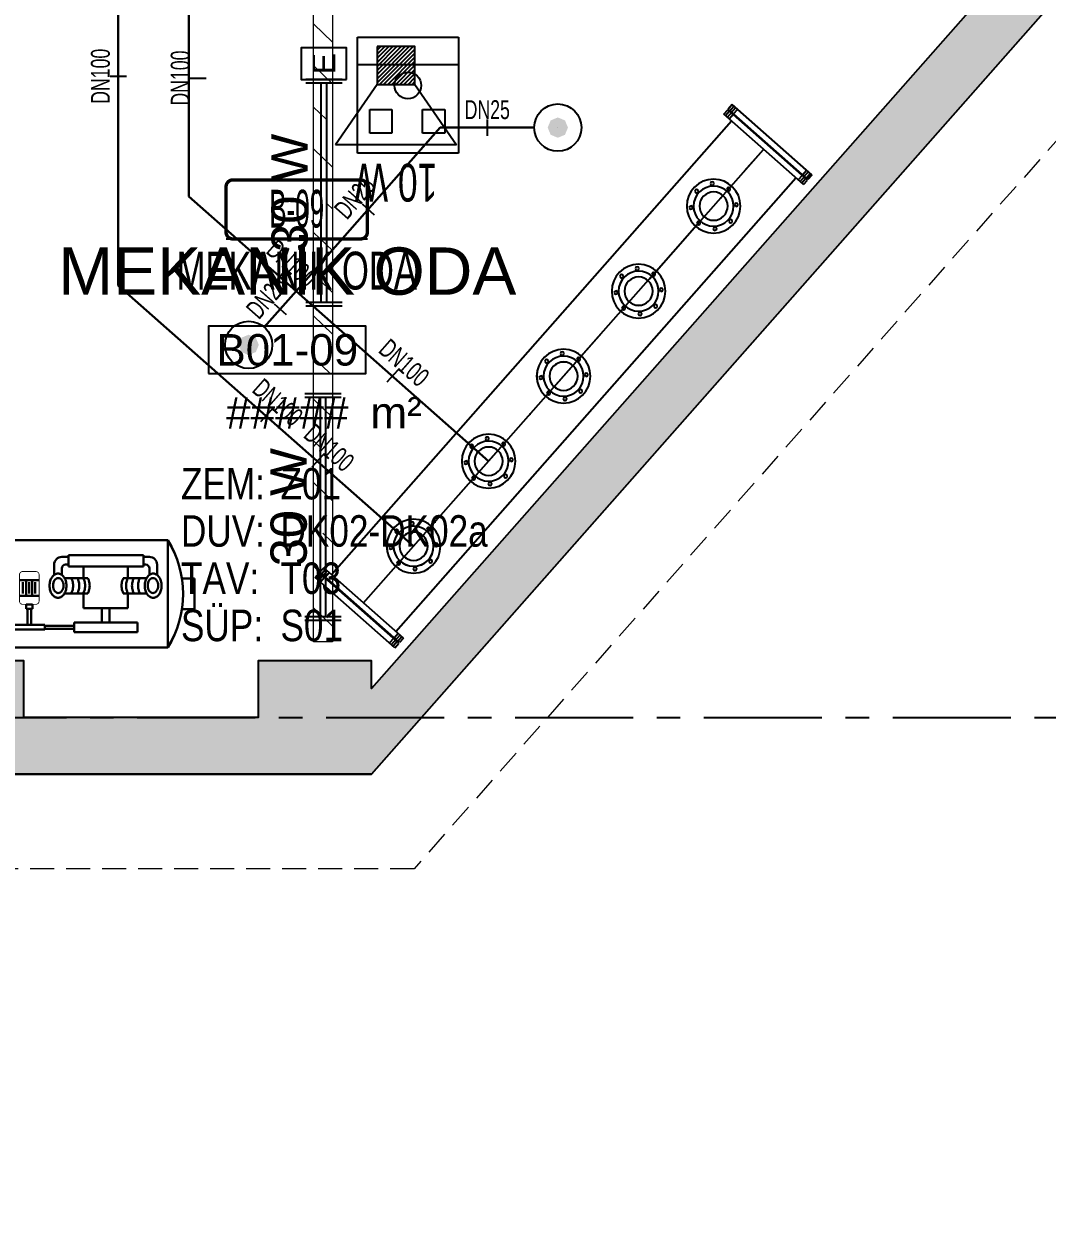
# Model space of a CAD drawing. Header units: millimetres. Extents: x -379292 to 1221486, y 92049 to 447512.
# Drawn here: x -157955 to -152538, y 98165 to 104489 of the extents above; entities that cross this region are included whole.
import ezdxf
from ezdxf.enums import TextEntityAlignment as Align
from ezdxf.lldxf.tags import DXFTag

# ---------------------------------------------------------------- set-up
doc = ezdxf.new("R2010")
doc.units = ezdxf.units.MM
for name, pattern in [('ACAD_ISO07W100', [3, 0, -3]), ('CENTER', [2, 1.25, -0.25, 0.25, -0.25]), ('DASHDOT', [25.4, 12.7, -6.35, 0, -6.35]), ('HIDDEN', [9.525, 6.35, -3.175])]:
    doc.linetypes.add(name, pattern=pattern)
for name, color, linetype, lineweight in [('-M-FIRE EQUIPMENT', 7, 'Continuous', 30), ('-M-YNGN-FHC-KORUMA', 7, 'ACAD_ISO07W100', 25), ('-M-YNGN-ZON5', 11, 'SP', 30), ('-M-YNGN-ZON6', 2, 'SP', 30), ('06_FORMWORK HIDDEN', 252, 'HIDDEN2', 0), ('E_CT_AYDINLATMA', 3, 'Continuous', 9)]:
    doc.layers.add(name, color=color, linetype=linetype, lineweight=lineweight)
for name, color, linetype in [('-M-MAHAL-DEBILER', 7, 'Continuous'), ('-M-MAHAL-ETIKET-NOT', 7, 'Continuous'), ('-M-MAHAL-ETIKET-NOTM', 7, 'Continuous'), ('-M-MAHAL-ETK-', 7, 'Continuous'), ('-M-MAHAL-HAVA-DEGISIM', 7, 'Continuous'), ('-M-MAHAL-NO', 7, 'Continuous'), ('-M-MAHAL-NOM', 7, 'Continuous'), ('-M-PIPE EQUIPMENT', 14, 'Continuous'), ('-M-YNGN-BORUID', 7, 'Continuous'), ('-M-YNGN-BORUUZUN', 7, 'Continuous'), ('-M-YNGN-BORUYUK', 7, 'Continuous'), ('-M-YNGN-SPR-YUK', 7, 'Continuous'), ('-M-YNGN-ZON5-CAP-', 7, 'Continuous'), ('-M-YNGN-ZON6-CAP-', 7, 'Continuous'), ('-M-YNGN-ZON6-SPR-', 7, 'Continuous'), ('05_AXIS', 211, 'CENTER'), ('05_HATCH CONCRETE', 141, 'Continuous'), ('05_HATCH SOLID-1', 252, 'Continuous'), ('05_HATCH SOLID-2', 253, 'Continuous'), ('05_MATERIAL TEXT', 112, 'Continuous'), ('05_ROOM M2', 161, 'Continuous'), ('05_ROOM NAME', 153, 'Continuous'), ('05_ROOM NUMBER', 152, 'Continuous'), ('08_LAMP', 4, 'Continuous'), ('08_LOUD SYSTEM', 4, 'Continuous'), ('08_SOCKET', 4, 'Continuous'), ('flans015', 14, 'Continuous')]:
    doc.layers.add(name, color=color, linetype=linetype)
doc.layers.add('-M-YNGN-SPR-CAPCIZGI', color=188, linetype='Continuous', plot=False)
doc.styles.add('-M-ISSO-TEXT-TTF', font='ARIALN.TTF')
doc.styles.add('-M-MHLETK-NOT', font='romans.shx', dxfattribs={"width": 0.7})
doc.styles.add('-M-MHLETK-TEXT', font='ARIALN.TTF', dxfattribs={"width": 0.7})
doc.styles.add('CIZGI', font='tahoma.ttf', dxfattribs={"width": 0.8, "oblique": 20})
doc.styles.add('DIM', font='arial.ttf')
doc.styles.add('HCAD', font='HCAD.SHX', dxfattribs={"width": 0.8, "height": 0.2})
doc.styles.add('PIPESIZE', font='hcad.shx', dxfattribs={"width": 0.8})
doc.styles.add('SPR-NOT', font='romans.shx')
doc.styles.get("Standard").update_dxf_attribs({"font": 'segoeuil.ttf'})
doc.styles.add('TR', font='tsimpali.shx', dxfattribs={"width": 0.7})
doc.styles.add('YAZI-2', font='arial.ttf', dxfattribs={"height": 2})
doc.styles.add('YAZI-3', font='arial.ttf', dxfattribs={"height": 3})
tags = doc.linetypes.add('HIDDEN2', pattern=[0.1875, 0.125, -0.0625]).pattern_tags.tags
tags[6:7] = [DXFTag(74, 4), DXFTag(75, 0), DXFTag(340, '0'), DXFTag(46, 0.0), DXFTag(50, 0.0), DXFTag(44, 0.0), DXFTag(45, 0.0)]
tags[4:5] = [DXFTag(74, 4), DXFTag(75, 0), DXFTag(340, '0'), DXFTag(46, 0.0), DXFTag(50, 0.0), DXFTag(44, 0.0), DXFTag(45, 0.0)]
doc.linetypes.add('SP', pattern='A,2,-0.1,["SP",CIZGI,S=0.14,R=0.2,X=0,Y=-0.07],-0.255', length=2.355)

# ---------------------------------------------------------------- blocks, each defined once
blk = doc.blocks.new('202_Aks')
at = {"layer": '05_AXIS', "ltscale": 500}
blk.add_line((-5000, -177300), (142900, -177300), dxfattribs=at)
blk = doc.blocks.new('başlık')
at = {"layer": '05_MATERIAL TEXT', "style": 'DIM', "width": 0.8}
for s, p in [('ZEM:', (0, 50)), ('DUV:', (0, -100)), ('TAV:', (0, -250)), ('SÜP:', (0, -400))]:
    blk.add_text(s, height=100, dxfattribs=at).set_placement(p, align=Align.MIDDLE_LEFT)
blk = doc.blocks.new('MAHAL')
at = {"layer": '05_ROOM NUMBER'}
blk.add_lwpolyline([(-5.458, -10.749), (4.542, -10.749), (4.542, -7.749), (-5.458, -7.749)], close=True, dxfattribs=at)
at = {"layer": '05_HATCH SOLID-1', "xscale": 0.02, "yscale": 0.02, "zscale": 0.02}
blk.add_blockref('başlık', (-7.212, -18.749), dxfattribs=at)
at = {"layer": '05_MATERIAL TEXT', "style": 'DIM', "width": 0.8}
for tag, p in [('ZEMİN', (-0.891, -17.749)), ('DUVAR', (-0.891, -20.749)), ('TAVAN', (-0.891, -23.749)), ('SÜPÜRGELİK', (-0.891, -26.749))]:
    blk.add_attdef(tag, text='', height=2, dxfattribs=at).set_placement(p, align=Align.MIDDLE_LEFT)
at = {"layer": '05_ROOM M2', "insert": (6.453, -13.242), "char_height": 2, "attachment_point": 5, "style": 'YAZI-2'}
blk.add_mtext_dynamic_manual_height_columns('m²', width=6.93867, gutter_width=625, heights=[0], dxfattribs=at)
at = {"layer": '05_ROOM M2', "style": 'YAZI-2'}
blk.add_attdef('MAHALM2', text='', height=2, dxfattribs=at).set_placement((-0.458, -13.249), align=Align.MIDDLE_CENTER)
at = {"layer": '05_ROOM NAME', "style": 'YAZI-3'}
for tag, p in [('INGMAHALADI', (-0.458, 0.751)), ('TURMAHALADI', (-0.458, -4.249))]:
    blk.add_attdef(tag, text='', height=3, dxfattribs=at).set_placement(p, align=Align.MIDDLE_CENTER)
at = {"layer": '05_ROOM NUMBER', "style": 'YAZI-2'}
blk.add_attdef('MAHALNO', text='', height=2, dxfattribs=at).set_placement((-0.458, -9.249), align=Align.MIDDLE_CENTER)
blk = doc.blocks.new('A$C44F8638E')
at = {"color": 0, "linetype": 'ByBlock'}
for p, q in [((2.18, 99.84), (-14.49, 99.84)), ((-14.49, 99.84), (-14.49, 93.04)), ((2.18, 92.99), (2.18, 99.84)), ((23.01, 85.29), (-35.35, 85.29)), ((-35.35, 85.29), (-35.35, -2.73)), ((23.01, -2.73), (23.01, 85.29)), ((-35.35, -2.73), (23.01, -2.73))]:
    blk.add_line(p, q, dxfattribs=at)
at = {"color": 14, "linetype": 'ByBlock'}
for p, q in [((4.15, 79.46), (9.76, 79.46)), ((-5.88, 61.05), (-5.88, 73.82)), ((2.45, 61.05), (2.45, 73.82)), ((4.15, 75.29), (7.68, 75.29)), ((8.72, 31.21), (8.72, 72.05)), ((14.97, 72.05), (8.72, 72.05)), ((9.76, 72.05), (9.76, 73.21)), ((13.93, 72.05), (13.93, 75.29)), ((14.97, 31.21), (14.97, 72.05)), ((-26.99, 68.76), (-26.99, 34.38)), ((-21.73, 68.76), (-26.99, 68.76)), ((-21.73, 34.38), (-21.73, 68.76)), ((-13.95, 63.49), (-5.88, 63.49)), ((-13.95, 39.4), (-13.95, 63.49)), ((2.45, 63.49), (8.72, 63.49)), ((-13.95, 53.53), (-21.73, 53.53)), ((-13.95, 49.36), (-21.73, 49.36)), ((-5.88, 39.4), (-13.95, 39.4)), ((-5.88, 41.83), (-5.88, 29.07)), ((2.45, 41.83), (2.45, 29.07)), ((8.72, 39.4), (2.45, 39.4)), ((-21.73, 34.38), (-26.99, 34.38)), ((-25.19, 18.29), (-25.19, 34.38)), ((-23.52, 18.29), (-23.52, 34.38)), ((4.15, 27.59), (7.68, 27.59)), ((14.97, 31.21), (8.72, 31.21)), ((9.76, 29.67), (9.76, 31.21)), ((13.93, 30.83), (13.93, 27.59)), ((4.15, 23.42), (9.76, 23.42)), ((-25.62, 1.45), (-25.62, 18.29)), ((-23.09, 18.29), (-25.62, 18.29)), ((-23.09, 1.45), (-23.09, 18.29)), ((-7.16, 15.27), (-7.16, 4.47)), ((-6.04, 13.13), (0.16, 13.13)), ((1.32, 15.22), (1.32, 4.6)), ((-14.3, 10.91), (-23.09, 10.91)), ((-14.3, 8.83), (-23.09, 8.83)), ((-14.3, 11.56), (-14.3, 8.17)), ((-11.89, 11.56), (-14.3, 11.56)), ((-14.3, 8.17), (-11.89, 8.17)), ((-11.89, 8.17), (-11.89, 11.56)), ((-7.16, 11.47), (1.32, 11.47)), ((1.32, 8.13), (-7.16, 8.13)), ((-6.04, 9.78), (0.16, 9.78)), ((-23.09, 1.45), (-25.62, 1.45)), ((-6.04, 6.43), (0.16, 6.43))]:
    blk.add_line(p, q, dxfattribs=at)
at = {"color": 0, "linetype": 'ByBlock'}
for points in [[(-35.35, 85.29, -0.285714), (23.01, 85.29)], [(-35.35, -2.73, 0.285714), (23.01, -2.73)]]:
    blk.add_lwpolyline(points, format="xyb", dxfattribs=at)
at = {"color": 14, "linetype": 'ByBlock'}
for points in [[(-1.72, 81.97, -0.070165), (0.9, 81.6, -0.081929), (2.95, 80.62, -0.106899), (4.43, 79.04, -0.135223), (4.89, 77.38, -0.135223), (4.43, 75.72, -0.106899), (2.95, 74.14, -0.081929), (0.9, 73.16, -0.070165), (-1.72, 72.79, -0.070165), (-4.33, 73.16, -0.081929), (-6.38, 74.14, -0.106899), (-7.86, 75.72, -0.135223), (-8.32, 77.38, -0.135223), (-7.86, 79.04, -0.106899), (-6.38, 80.62, -0.081929), (-4.33, 81.6, -0.070165)], [(-1.64, 80.07, -0.070165), (-0.01, 79.84, -0.081929), (1.26, 79.23, -0.106899), (2.18, 78.25, -0.135223), (2.47, 77.22, -0.135223), (2.18, 76.18, -0.106899), (1.26, 75.2, -0.081929), (-0.01, 74.59, -0.070165), (-1.64, 74.36, -0.070165), (-3.27, 74.59, -0.081929), (-4.54, 75.2, -0.106899), (-5.46, 76.18, -0.135223), (-5.75, 77.22, -0.135223), (-5.46, 78.25, -0.106899), (-4.54, 79.23, -0.081929), (-3.27, 79.84, -0.070165)], [(-1.72, 20.92, 0.070165), (0.9, 21.29, 0.081929), (2.95, 22.26, 0.106899), (4.43, 23.84, 0.135223), (4.89, 25.51, 0.135223), (4.43, 27.17, 0.106899), (2.95, 28.75, 0.081929), (0.9, 29.72, 0.070165), (-1.72, 30.09, 0.070165), (-4.33, 29.72, 0.081929), (-6.38, 28.75, 0.106899), (-7.86, 27.17, 0.135223), (-8.32, 25.51, 0.135223), (-7.86, 23.84, 0.106899), (-6.38, 22.26, 0.081929), (-4.33, 21.29, 0.070165)], [(-1.64, 22.81, 0.070165), (-0.01, 23.04, 0.081929), (1.26, 23.65, 0.106899), (2.18, 24.63, 0.135223), (2.47, 25.67, 0.135223), (2.18, 26.7, 0.106899), (1.26, 27.68, 0.081929), (-0.01, 28.29, 0.070165), (-1.64, 28.52, 0.070165), (-3.27, 28.29, 0.081929), (-4.54, 27.68, 0.106899), (-5.46, 26.7, 0.135223), (-5.75, 25.67, 0.135223), (-5.46, 24.63, 0.106899), (-4.54, 23.65, 0.081929), (-3.27, 23.04, 0.070165)]]:
    blk.add_lwpolyline(points, format="xyb", close=True, dxfattribs=at)
for points in [[(2.45, 70.14, -0.060594), (0.9, 69.48, -0.070165), (-1.72, 69.11, -0.070165), (-4.33, 69.48, -0.060594), (-5.88, 70.14)], [(2.45, 66.84, -0.060594), (0.9, 66.18, -0.070165), (-1.72, 65.81, -0.070165), (-4.33, 66.18, -0.060594), (-5.88, 66.84)], [(2.45, 63.63, -0.060594), (0.9, 62.97, -0.070165), (-1.72, 62.6, -0.070165), (-4.33, 62.97, -0.060594), (-5.88, 63.63)], [(2.45, 61.15, -0.060594), (0.9, 60.5, -0.070165), (-1.72, 60.13, -0.070165), (-4.33, 60.5, -0.060594), (-5.88, 61.15)], [(2.45, 41.73, 0.060594), (0.9, 42.39, 0.070165), (-1.72, 42.76, 0.070165), (-4.33, 42.39, 0.060594), (-5.88, 41.73)], [(2.45, 39.26, 0.060594), (0.9, 39.91, 0.070165), (-1.72, 40.28, 0.070165), (-4.33, 39.91, 0.060594), (-5.88, 39.26)], [(2.45, 36.05, 0.060594), (0.9, 36.71, 0.070165), (-1.72, 37.08, 0.070165), (-4.33, 36.71, 0.060594), (-5.88, 36.05)], [(2.45, 32.75, 0.060594), (0.9, 33.4, 0.070165), (-1.72, 33.77, 0.070165), (-4.33, 33.4, 0.060594), (-5.88, 32.75)]]:
    blk.add_lwpolyline(points, format="xyb", dxfattribs=at)
at = {"color": 14, "linetype": 'ByBlock', "const_width": 0.446}
blk.add_lwpolyline([(4.22, 15.22), (-10.06, 15.22, 0.414214), (-11.85, 13.44), (-11.85, 6.3, 0.414214), (-10.06, 4.51), (4.22, 4.51, 0.414214), (6.01, 6.3), (6.01, 13.44, 0.414214)], format="xyb", close=True, dxfattribs=at)
at = {"color": 0, "linetype": 'ByBlock'}
blk.add_arc((-6.17, 38.38), 55.24, 58.10921, 121.89079, dxfattribs=at)
at = {"color": 14, "linetype": 'ByBlock'}
for centre, radius, start, end in [((9.76, 75.29), 4.17, 0, 90), ((7.68, 73.21), 2.08, 0, 90), ((7.68, 29.67), 2.08, 270, 0), ((9.76, 27.59), 4.17, 270, 0)]:
    blk.add_arc(centre, radius, start, end, dxfattribs=at)
blk = doc.blocks.new('FU150')
at = {"color": 0, "linetype": 'ByBlock'}
for centre, radius in [((0, 0), 142.5), ((0, 120), 9), ((0, 0), 106), ((-84.9, 84.9), 9), ((0, 0), 75), ((84.9, 84.9), 9), ((-120, 0), 9), ((120, 0), 9), ((-84.9, -84.9), 9), ((0, -120), 9), ((84.9, -84.9), 9)]:
    blk.add_circle(centre, radius, dxfattribs=at)
blk = doc.blocks.new('FY300')
at = {"color": 0, "linetype": 'ByBlock'}
for p, q in [((-281.2, 32), (281.2, 32)), ((-281.2, 0), (-281.2, 32)), ((-281.2, 0), (281.2, 0)), ((-269.2, 32), (-269.2, 0)), ((-256.2, 36), (-256.2, -4)), ((-243.2, 32), (-243.2, 0)), ((-236.2, 34), (-238.2, 32)), ((-236.2, 34), (236.2, 34)), ((236.2, 34), (238.2, 32)), ((243.2, 32), (243.2, 0)), ((256.2, 36), (256.2, -4)), ((269.2, 32), (269.2, 0)), ((281.2, 0), (281.2, 32))]:
    blk.add_line(p, q, dxfattribs=at)
blk = doc.blocks.new('G$CFD01BB52')
at = {"layer": '-M-PIPE EQUIPMENT', "color": 7, "ltscale": 0.5}
for p, q in [((-43.55, -14.91), (168.21, 225)), ((-9.39, -45.06), (202.37, 194.85))]:
    blk.add_line(p, q, dxfattribs=at)
at = {"layer": '-M-PIPE EQUIPMENT', "color": 14, "linetype": 'DASHDOT', "ltscale": 30}
blk.add_line((-26.47, -29.99), (185.29, 209.92), dxfattribs=at)
at = {"layer": '-M-PIPE EQUIPMENT', "ltscale": 0.2, "yscale": 0.1000000000003638, "zscale": 0.1000000000003638}
for p, xscale, rotation in [((185.29, 209.92), -0.1000000000003638, 318.5663252263797), ((189.79, 215.02), 0.1000000000003638, 138.5663252263796), ((-26.47, -29.99), 0.1000000000003638, 138.5663252263797), ((-30.97, -35.09), -0.1000000000003638, 318.5663252263797)]:
    blk.add_blockref('FY300', p, dxfattribs=dict(at, xscale=xscale, rotation=rotation))
at = {"layer": 'flans015', "ltscale": 0.2, "xscale": -0.09999999999999999, "yscale": 0.09999999999999999, "zscale": 0.1, "rotation": 318.5663252263797}
for p in [(158.82, 179.93), (119.12, 134.95), (79.41, 89.97), (39.71, 44.98), (0, 0)]:
    blk.add_blockref('FU150', p, dxfattribs=at)
blk = doc.blocks.new('OtoParkBodrumKatMimari')
at = {"layer": '05_HATCH CONCRETE'}
h = blk.add_hatch(dxfattribs=at)
h.set_pattern_fill('ANSI33', color=8, scale=15, angle=180, style=0)
h.set_pattern_definition([(225, (905000, -3e-07), (67.351921, -67.351921), []), (225, (904932.65, -3e-07), (67.351921, -67.351921), [47.625, -23.8125])])
h.paths.add_polyline_path([(142600, 59700), (142799.9, 59700), (139870.2, 56380.9), (139645.3, 56579.4), (139248.3, 56129.6), (139473.2, 55931.1), (135668.1, 51620.2), (135443.2, 51818.7), (134847.6, 51144), (135072.5, 50945.4), (131505.7, 46904.4), (131280.8, 47103), (130883.7, 46653.1), (131108.6, 46454.6), (127899.1, 42818.4), (127674.2, 43017), (127277.1, 42567.1), (127502.1, 42368.6), (124481.2, 38946.1), (124256.2, 39144.7), (123859.2, 38694.8), (124084.1, 38496.3), (120848.1, 34830.2), (120623.2, 35028.7), (120027.6, 34353.9), (120252.6, 34155.4), (117433.5, 30961.6), (117208.6, 31160.1), (116811.5, 30710.3), (117036.4, 30511.8), (113992.4, 27063), (113767.5, 27261.6), (113370.4, 26811.7), (113595.3, 26613.2), (110385.8, 22977), (110160.9, 23175.6), (109763.9, 22725.7), (109988.8, 22527.2), (106785.9, 18898.6), (106561, 19097.1), (105965.4, 18422.3), (106190.3, 18223.8), (103361.3, 15018.7), (103136.4, 15217.3), (102739.4, 14767.4), (102964.3, 14568.9), (99776.9, 10957.9), (99552, 11156.4), (99155, 10706.6), (99379.9, 10508), (96302.7, 7021.8), (96077.8, 7220.4), (95614.6, 6695.6), (95839.5, 6497), (93887.3, 4285.3), (93662.4, 4483.9), (93265.4, 4034), (93490.3, 3835.5), (90240.2, 153.3), (90240.2, 300), (89640.2, 300), (89640.2, 0), (88400, 0), (88400, 300), (87800, 300), (87800, 0), (80000, 0), (80000, 300), (79400, 300), (79400, 0), (71600, 0), (71600, 300), (71000, 300), (71000, -300), (90240.2, -300), (143200, 59700), (143200, 67400), (142600, 67400), (142600, 66800), (142900, 66800), (142900, 64150), (142600, 64150), (142600, 63550), (142900, 63550), (142900, 60300), (142600, 60300)])
at = {"color": 5}
for points in [[(99379.9, 10508), (96302.7, 7021.8), (96077.8, 7220.4), (95614.6, 6695.6), (95839.5, 6497), (93887.3, 4285.3), (93662.4, 4483.9), (93265.4, 4034), (93490.3, 3835.5), (90240.2, 153.3), (90240.2, 300), (89640.2, 300), (89640.2, 0), (88400, 0), (88400, 300), (87800, 300), (87800, 0), (80000, 0), (80000, 300), (79400, 300), (79400, 0), (71600, 0)], [(71000, -300), (90240.2, -300), (143200, 59700)]]:
    blk.add_lwpolyline(points, dxfattribs=at)
at = {"layer": '05_HATCH SOLID-2', "color": 251, "ltscale": 25}
blk.add_lwpolyline([(150500, -8770), (150500, 187430), (4700, 187430), (4700, 177600), (135600, 177600), (135600, 144600), (143200, 144600), (143200, 59700), (90240.2, -300), (70300, -300), (63119.3, 5880.5)], dxfattribs=at)
at = {"layer": '06_FORMWORK HIDDEN', "linetype": 'HIDDEN', "ltscale": 20}
for p, q in [((143700, 59510.9), (90465.8, -800)), ((90465.8, -800), (70114.5, -800))]:
    blk.add_line(p, q, dxfattribs=at)
at = {"layer": '-M-FIRE EQUIPMENT', "ltscale": 0.5, "xscale": -9.720000000670547, "yscale": 9.720000000670547, "zscale": 9.72, "rotation": 270}
blk.add_blockref('A$C44F8638E', (88332.6, 714), dxfattribs=at)
at = {"layer": '-M-YNGN-FHC-KORUMA', "xscale": 10, "yscale": 10, "zscale": 10}
blk.add_blockref('G$CFD01BB52', (90463.1, 906.4), dxfattribs=at)
at = {"layer": '05_AXIS'}
blk.add_blockref('202_Aks', (5000, 177300), dxfattribs=at)
at = {"layer": '05_ROOM NUMBER'}
ref = blk.add_blockref('MAHAL', (89832.6, 2716.2), dxfattribs=dict(at, xscale=83.33333333333333, yscale=83.33333333333333, zscale=83.33333333333333))
ref.add_attrib('TURMAHALADI', 'MEKANİK ODA', dxfattribs={"layer": '05_ROOM NAME', "height": 250, "style": 'YAZI-3'}).set_placement((89794.4, 2362.1), align=Align.MIDDLE_CENTER)
ref.add_attrib('MAHALNO', 'B01-09', dxfattribs={"height": 166.67, "style": 'YAZI-2'}).set_placement((89794.4, 1945.4), align=Align.MIDDLE_CENTER)
ref.add_attrib('MAHALM2', '#####', dxfattribs={"layer": '05_ROOM M2', "height": 166.67, "style": 'YAZI-2'}).set_placement((89794.4, 1612.1), align=Align.MIDDLE_CENTER)
ref.add_attrib('ZEMİN', 'Z01', dxfattribs={"layer": '05_MATERIAL TEXT', "height": 166.67, "style": 'DIM', "width": 0.8}).set_placement((89758.3, 1237.1), align=Align.MIDDLE_LEFT)
ref.add_attrib('DUVAR', 'DK02-DK02a', dxfattribs={"layer": '05_MATERIAL TEXT', "height": 166.67, "style": 'DIM', "width": 0.8}).set_placement((89758.3, 987.1), align=Align.MIDDLE_LEFT)
ref.add_attrib('TAVAN', 'T03', dxfattribs={"layer": '05_MATERIAL TEXT', "height": 166.67, "style": 'DIM', "width": 0.8}).set_placement((89758.3, 737.1), align=Align.MIDDLE_LEFT)
ref.add_attrib('SÜPÜRGELİK', 'S01', dxfattribs={"layer": '05_MATERIAL TEXT', "height": 166.67, "style": 'DIM', "width": 0.8}).set_placement((89758.3, 487.1), align=Align.MIDDLE_LEFT)
blk = doc.blocks.new('SPRKL100')
at = {"layer": '-M-YNGN-SPR-CAPCIZGI'}
blk.add_line((0, 0.431), (0, -0.431), dxfattribs=at)
at = {"layer": '-M-YNGN-BORUID', "color": 0, "style": 'HCAD', "width": 0.8, "flags": 1}
blk.add_attdef('DIC', text='', height=0.4, dxfattribs=at).set_placement((0, -1.693), align=Align.CENTER)
at = {"layer": '-M-YNGN-BORUUZUN', "color": 0, "style": 'HCAD', "width": 0.7}
blk.add_attdef('BOY', text='', height=0.8, dxfattribs=at).set_placement((0, -1.08), align=Align.CENTER)
at = {"layer": '-M-YNGN-BORUYUK', "color": 6, "style": 'PIPESIZE', "width": 0.8}
blk.add_attdef('YUK', text='', height=0.5, dxfattribs=at).set_placement((0, 1.866), align=Align.CENTER)
at = {"color": 0, "style": 'PIPESIZE', "width": 0.7}
blk.add_attdef('CAP', text='', height=1, dxfattribs=at).set_placement((0, 0.45), align=Align.CENTER)
blk = doc.blocks.new('A$C69E8C7F8')
at = {"layer": '-M-YNGN-ZON5', "ltscale": 500}
for p, q in [((-156.31, 137.97), (-156.31, 359.36)), ((0, 0), (-156.31, 137.97))]:
    blk.add_line(p, q, dxfattribs=at)
at = {"layer": '-M-YNGN-ZON5-CAP-'}
ref = blk.add_blockref('SPRKL100', (-156.31, 248.66), dxfattribs=dict(at, xscale=10.00000000000001, yscale=10.00000000000001, zscale=10.00000000000001, rotation=90))
ref.add_attrib('CAP', 'DN100', dxfattribs={"layer": '0', "color": 0, "height": 10, "rotation": 90, "style": 'PIPESIZE', "width": 0.7}).set_placement((-160.81, 248.66), align=Align.CENTER)
ref = blk.add_blockref('SPRKL100', (-78.15, 68.98), dxfattribs=dict(at, xscale=10, yscale=10, zscale=10, rotation=318.5663252262517))
ref.add_attrib('CAP', 'DN100', dxfattribs={"layer": '0', "color": 0, "height": 10, "rotation": 318.56633, "style": 'PIPESIZE', "width": 0.7}).set_placement((-75.18, 72.36), align=Align.CENTER)
blk = doc.blocks.new('SP-C-UP-12')
at = {"ltscale": 10}
blk.add_line((0, 0), (0, 0), dxfattribs=at)
at = {"color": 1, "linetype": 'Continuous'}
blk.add_circle((0, 0), 12.5, dxfattribs=at)
at = {"ltscale": 10}
for points in [[(-5.37, 0), (-3.8, 3.8), (-3.8, -3.8), (0, 5.37)], [(-3.8, -3.8), (0, 5.37), (0, -5.37), (3.8, 3.8)], [(0, -5.37), (3.8, 3.8), (3.8, -3.8), (5.37, 0)]]:
    blk.add_solid(points, dxfattribs=at)
at = {"layer": '-M-YNGN-SPR-YUK', "style": 'SPR-NOT', "width": 0.5, "flags": 9}
for tag, p in [('YUK', (0, 17.77)), ('CAP', (0, 14.42)), ('TIP', (0.2, 10.78))]:
    blk.add_attdef(tag, text='', height=2.5, dxfattribs=at).set_placement(p, align=Align.MIDDLE_CENTER)
blk = doc.blocks.new('A$C69E8D8A3')
at = {"layer": '-M-YNGN-ZON6', "ltscale": 500}
for p, q in [((-158.72, 140.09), (-158.72, 330.93)), ((-101.93, 89.97), (-25.55, 176.51)), ((-25.55, 176.51), (24.15, 176.51)), ((-101.93, 89.97), (-158.72, 140.09)), ((-101.93, 89.97), (-118.74, 70.92))]:
    blk.add_line(p, q, dxfattribs=at)
at = {"layer": '-M-YNGN-ZON6', "color": 2, "ltscale": 500}
blk.add_line((0, 0), (-101.93, 89.97), dxfattribs=at)
at = {"layer": '-M-YNGN-ZON6-CAP-'}
ref = blk.add_blockref('SPRKL100', (-153.77, 202.72), dxfattribs=dict(at, xscale=10.00000000000001, yscale=10.00000000000001, zscale=10.00000000000001, rotation=90))
ref.add_attrib('CAP', 'DN100', dxfattribs={"layer": '0', "color": 0, "height": 10, "rotation": 90, "style": 'PIPESIZE', "width": 0.7}).set_placement((-158.27, 202.72), align=Align.CENTER)
ref = blk.add_blockref('SPRKL100', (-0.7, 176.51), dxfattribs=dict(at, xscale=10, yscale=10, zscale=10, rotation=359.9999977917545))
ref.add_attrib('CAP', 'DN25', dxfattribs={"layer": '0', "color": 0, "height": 10, "rotation": 360, "style": 'PIPESIZE', "width": 0.7}).set_placement((-0.7, 181.01), align=Align.CENTER)
ref = blk.add_blockref('SPRKL100', (-63.74, 133.24), dxfattribs=dict(at, xscale=10, yscale=10, zscale=10, rotation=48.5663261281679))
ref.add_attrib('CAP', 'DN25', dxfattribs={"layer": '0', "color": 0, "height": 10, "rotation": 48.56633, "style": 'PIPESIZE', "width": 0.7}).set_placement((-67.11, 136.22), align=Align.CENTER)
ref = blk.add_blockref('SPRKL100', (-110.47, 97.51), dxfattribs=dict(at, xscale=10, yscale=10, zscale=10, rotation=318.5663252262576))
ref.add_attrib('CAP', 'DN100', dxfattribs={"layer": '0', "color": 0, "height": 10, "rotation": 318.56633, "style": 'PIPESIZE', "width": 0.7}).set_placement((-107.49, 100.88), align=Align.CENTER)
ref = blk.add_blockref('SPRKL100', (-110.34, 80.45), dxfattribs=dict(at, xscale=10, yscale=10, zscale=10, rotation=48.56632612816801))
ref.add_attrib('CAP', 'DN25', dxfattribs={"layer": '0', "color": 0, "height": 10, "rotation": 48.56633, "style": 'PIPESIZE', "width": 0.7}).set_placement((-113.71, 83.43), align=Align.CENTER)
ref = blk.add_blockref('SPRKL100', (-50.97, 44.99), dxfattribs=dict(at, xscale=10, yscale=10, zscale=10, rotation=318.5663252262576))
ref.add_attrib('CAP', 'DN100', dxfattribs={"layer": '0', "color": 0, "height": 10, "rotation": 318.56633, "style": 'PIPESIZE', "width": 0.7}).set_placement((-47.99, 48.36), align=Align.CENTER)
ref = blk.add_blockref('SPRKL100', (-90.67, 0), dxfattribs=dict(at, xscale=10, yscale=10, zscale=10, rotation=318.5663252262576))
ref.add_attrib('CAP', 'DN100', dxfattribs={"layer": '0', "color": 0, "height": 10, "rotation": 318.56633, "style": 'PIPESIZE', "width": 0.7}).set_placement((-87.69, 3.38), align=Align.CENTER)
at = {"layer": '-M-YNGN-ZON6-SPR-', "rotation": 270.0000012571319}
for p in [(36.65, 176.51), (-127.01, 61.55)]:
    blk.add_blockref('SP-C-UP-12', p, dxfattribs=at)
blk = doc.blocks.new('*U642')
h = blk.add_hatch()
h.set_pattern_fill('ANSI33', color=0, scale=50, angle=1, style=0)
h.paths.add_polyline_path([(-1902.1, 100), (5349.6, 100), (5349.6, 0), (-1902.1, 0)])
at = {"color": 0}
blk.add_lwpolyline([(-1902.1, 100), (5349.6, 100), (5349.6, 0), (-1902.1, 0)], close=True, dxfattribs=at)
at = {"ltscale": 25, "flags": 1}
for tag, p in [('YUKSEKLIK', (-228.6, -148.7)), ('KALINLIK', (-228.6, -213.3))]:
    blk.add_attdef(tag, p, '', height=50, dxfattribs=at)
blk = doc.blocks.new('40 W SIVA ÜSTÜ ETANJ LED 50--')
at = {"layer": '08_LAMP'}
for p, q in [((-625, -100), (-625, 100)), ((-605, -100), (-605, 100)), ((605, -100), (605, 100)), ((625, -100), (625, 100)), ((-605, 15), (605, 15)), ((-605, -15), (605, -15))]:
    blk.add_line(p, q, dxfattribs=at)
at = {"layer": '08_LAMP', "color": 2, "style": 'YAZI-2'}
blk.add_text('30 W', height=200, dxfattribs=at).set_placement((0, 90), align=Align.CENTER)
blk = doc.blocks.new('40 W SIVA ÜSTÜ ETANJ LED E 50')
at = {"layer": '08_LAMP'}
for p, q in [((-625, -100), (-625, 100)), ((-605, -100), (-605, 100)), ((605, -100), (605, 100)), ((625, -100), (625, 100)), ((-605, 15), (605, 15)), ((-605, -15), (605, -15))]:
    blk.add_line(p, q, dxfattribs=at)
blk.add_lwpolyline([(625, -125), (800, -125), (800, 125), (625, 125)], close=True, dxfattribs=at)
at = {"layer": '08_LAMP', "color": 2, "style": 'YAZI-2'}
blk.add_text('30 W', height=200, dxfattribs=at).set_placement((0, 90), align=Align.CENTER)
blk.add_text('E', height=125, dxfattribs=at).set_placement((712.5, 0), align=Align.MIDDLE)
blk = doc.blocks.new('PRIZKOM 50')
at = {"layer": '08_SOCKET', "color": 3}
for p, q in [((-191.1, 0), (-191.1, 438.5)), ((-191.1, 438.5), (191.1, 438.5)), ((191.1, 438.5), (191.1, 0)), ((-191.1, 335.3), (191.1, 335.3)), ((-145.1, 75.8), (-145.1, 164.7)), ((-145.1, 164.7), (-60.9, 164.7)), ((-60.9, 164.7), (-60.9, 75.8)), ((54.5, 164.7), (138.7, 164.7)), ((54.5, 75.8), (54.5, 164.7)), ((138.7, 164.7), (138.7, 75.8)), ((-60.9, 75.8), (-145.1, 75.8)), ((138.7, 75.8), (54.5, 75.8)), ((191.1, 0), (-191.1, 0))]:
    blk.add_line(p, q, dxfattribs=at)
blk.add_circle((-0.8, 256), 50.5, dxfattribs=at)
blk = doc.blocks.new('15 W HORN 100_HARİCİ TİP')
at = {"layer": '08_LOUD SYSTEM'}
h = blk.add_hatch(dxfattribs=at)
h.set_pattern_fill('ANSI31', color=2, scale=4.8)
h.set_pattern_definition([(45, (-341645.439, -380325.335), (-10.77630735, 10.77630735), [])])
h.paths.add_polyline_path([(-100, 0), (100, 0), (100, 200), (-100, 200)])
at = {"layer": '08_LOUD SYSTEM', "ltscale": 2}
for p, q in [((-320, 520), (320, 520)), ((-100, 200), (-320, 520)), ((100, 200), (320, 520))]:
    blk.add_line(p, q, dxfattribs=at)
at = {"layer": '08_LOUD SYSTEM'}
blk.add_lwpolyline([(100, 0), (100, 200), (-100, 200), (-100, 0)], close=True, dxfattribs=at)
at = {"layer": '08_LOUD SYSTEM', "color": 2, "ltscale": 2, "style": 'TR', "width": 0.7}
blk.add_text('10 W', height=200, dxfattribs=at).set_placement((0, 620), align=Align.CENTER)
blk = doc.blocks.new('M-MHLETK-YNG')
at = {"layer": '-M-MAHAL-ETK-', "color": 0}
for p, q in [((-2.078, 0), (2.078, 0)), ((-1.161, 0), (-1.161, 0))]:
    blk.add_line(p, q, dxfattribs=at)
at = {"layer": '-M-MAHAL-ETK-', "color": 0, "const_width": 0.1}
blk.add_lwpolyline([(-1.878, 1.735), (1.878, 1.735, -0.414214), (2.078, 1.535), (2.078, 0.2, -0.414214), (1.878, 0), (-1.878, 0, -0.414214), (-2.078, 0.2), (-2.078, 1.535, -0.414214)], format="xyb", close=True, dxfattribs=at)
at = {"layer": '-M-MAHAL-DEBILER', "color": 4, "style": '-M-MHLETK-NOT', "width": 0.5, "flags": 8}
blk.add_attdef('DEBIS', text='', height=0.4, dxfattribs=at).set_placement((-2.173, 2.145), align=Align.MIDDLE_CENTER)
at = {"layer": '-M-MAHAL-DEBILER', "color": 191, "style": '-M-MHLETK-NOT', "width": 0.5, "flags": 8}
blk.add_attdef('DEBIR', text='', height=0.4, dxfattribs=at).set_placement((-1.613, 2.145), align=Align.MIDDLE_CENTER)
at = {"layer": '-M-MAHAL-DEBILER', "color": 31, "style": '-M-MHLETK-NOT', "width": 0.5, "flags": 8}
blk.add_attdef('DEBIF', text='', height=0.4, dxfattribs=at).set_placement((1.585, 2.145), align=Align.MIDDLE_CENTER)
at = {"layer": '-M-MAHAL-DEBILER', "color": 1, "style": '-M-MHLETK-NOT', "width": 0.5, "flags": 8}
blk.add_attdef('DEBIE', text='', height=0.4, dxfattribs=at).set_placement((2.32, 2.145), align=Align.MIDDLE_CENTER)
at = {"layer": '-M-MAHAL-ETIKET-NOT', "color": 3, "style": '-M-MHLETK-NOT', "width": 0.5, "flags": 9}
for tag, p, height in [('KLKTR', (-2.617, 1.425), 0.04), ('HL', (-2.616, 1.493), 0.0286), ('HLA', (-2.521, 1.493), 0.0286), ('AHU', (-2.225, 1.439), 0.0286), ('SHG', (-2.225, 1.493), 0.0286), ('LHG', (-2.132, 1.493), 0.0286), ('HG', (-2.039, 1.493), 0.0286), ('HGA', (-1.962, 1.493), 0.0286), ('EF', (-1.962, 1.439), 0.0286), ('RDY-BOY1', (-2.614, 1.37), 0.0286), ('RDY-BOY2', (-2.614, 1.32), 0.0286), ('RDY-BOY3', (-2.614, 1.27), 0.0286), ('RDY-BOY4', (-2.614, 1.22), 0.0286), ('KON-BOY1', (-2.614, 1.14), 0.0286), ('KON-BOY2', (-2.614, 1.09), 0.0286), ('KON-BOY3', (-2.614, 1.04), 0.0286), ('RDY-TIP1', (-2.5, 1.37), 0.0286), ('RDY-TIP2', (-2.5, 1.32), 0.0286), ('RDY-TIP3', (-2.5, 1.27), 0.0286), ('RDY-TIP4', (-2.5, 1.22), 0.0286), ('KON-TIP1', (-2.5, 1.14), 0.0286), ('KON-TIP2', (-2.5, 1.09), 0.0286), ('KON-TIP3', (-2.5, 1.04), 0.0286), ('RDY-ADET1', (-2.389, 1.37), 0.0286), ('RDY-ADET2', (-2.389, 1.32), 0.0286), ('RDY-ADET3', (-2.389, 1.27), 0.0286), ('RDY-ADET4', (-2.389, 1.22), 0.0286), ('KON-ADET1', (-2.389, 1.14), 0.0286), ('KON-ADET2', (-2.389, 1.09), 0.0286), ('KON-ADET3', (-2.389, 1.04), 0.0286), ('RDY-ISI1', (-2.265, 1.37), 0.0286), ('RDY-ISI2', (-2.265, 1.32), 0.0286), ('RDY-ISI3', (-2.265, 1.27), 0.0286), ('RDY-ISI4', (-2.265, 1.22), 0.0286), ('KON-ISI1', (-2.265, 1.14), 0.0286), ('KON-ISI2', (-2.265, 1.09), 0.0286), ('KON-ISI3', (-2.265, 1.04), 0.0286), ('RDY-BNP1', (-2.102, 1.37), 0.0286), ('RDY-BNP2', (-2.102, 1.32), 0.0286), ('RDY-BNP3', (-2.102, 1.27), 0.0286), ('RDY-BNP4', (-2.102, 1.22), 0.0286), ('KON-BNP1', (-2.102, 1.14), 0.0286), ('KON-BNP2', (-2.102, 1.09), 0.0286), ('KON-BNP3', (-2.102, 1.04), 0.0286), ('RDY-BNK1', (-1.964, 1.37), 0.0286), ('RDY-BNK2', (-1.964, 1.32), 0.0286), ('RDY-BNK3', (-1.964, 1.27), 0.0286), ('RDY-BNK4', (-1.964, 1.22), 0.0286), ('KON-BNK1', (-1.964, 1.14), 0.0286), ('KON-BNK2', (-1.964, 1.09), 0.0286), ('KON-BNK3', (-1.964, 1.04), 0.0286), ('VRV-TIP1', (-2.614, 0.759), 0.0286), ('VRV-TIP2', (-2.614, 0.709), 0.0286), ('FCU-TIP1', (-2.614, 0.96), 0.0286), ('FCU-TIP2', (-2.614, 0.91), 0.0286), ('FCU-TIP3', (-2.614, 0.86), 0.0286), ('VRV-ADET1', (-2.524, 0.759), 0.0286), ('VRV-ADET2', (-2.524, 0.709), 0.0286), ('FCU-ADET1', (-2.524, 0.96), 0.0286), ('FCU-ADET2', (-2.524, 0.91), 0.0286), ('FCU-ADET3', (-2.524, 0.86), 0.0286), ('VRV-KAP1', (-2.398, 0.759), 0.0286), ('VRV-KAP2', (-2.398, 0.709), 0.0286), ('FCU-KAP1', (-2.398, 0.96), 0.0286), ('FCU-KAP2', (-2.398, 0.91), 0.0286), ('FCU-KAP3', (-2.398, 0.86), 0.0286), ('VRV-DUY1', (-2.272, 0.759), 0.0286), ('VRV-DUY2', (-2.272, 0.709), 0.0286), ('FCU-DUY1', (-2.272, 0.96), 0.0286), ('FCU-DUY2', (-2.272, 0.91), 0.0286), ('FCU-DUY3', (-2.272, 0.86), 0.0286), ('VRV-SOG1', (-2.154, 0.759), 0.0286), ('VRV-SOG2', (-2.154, 0.709), 0.0286), ('FCU-SOG1', (-2.154, 0.96), 0.0286), ('FCU-SOG2', (-2.154, 0.91), 0.0286), ('FCU-SOG3', (-2.154, 0.86), 0.0286), ('VRV-ISI1', (-2.044, 0.759), 0.0286), ('VRV-ISI2', (-2.044, 0.709), 0.0286), ('FCU-ISI1', (-2.044, 0.96), 0.0286), ('FCU-ISI2', (-2.044, 0.91), 0.0286), ('FCU-ISI3', (-2.044, 0.86), 0.0286), ('VRV-DEBI1', (-1.95, 0.759), 0.0286), ('VRV-DEBI2', (-1.95, 0.709), 0.0286), ('FCU-DEBI1', (-1.95, 0.96), 0.0286), ('FCU-DEBI2', (-1.95, 0.91), 0.0286), ('FCU-DEBI3', (-1.95, 0.86), 0.0286), ('VRV-BNP1', (-1.831, 0.759), 0.0286), ('VRV-BNP2', (-1.831, 0.709), 0.0286), ('FCU-BNP1', (-1.831, 0.96), 0.0286), ('FCU-BNP2', (-1.831, 0.91), 0.0286), ('FCU-BNP3', (-1.831, 0.86), 0.0286), ('VRV-BNK1', (-1.614, 0.759), 0.0286), ('VRV-BNK2', (-1.614, 0.709), 0.0286), ('FCU-BNK1', (-1.614, 0.96), 0.0286), ('FCU-BNK2', (-1.614, 0.91), 0.0286), ('FCU-BNK3', (-1.614, 0.86), 0.0286)]:
    blk.add_attdef(tag, p, '', height=height, dxfattribs=at)
at = {"layer": '-M-MAHAL-ETIKET-NOT', "color": 3}
for tag, height, style, width, flags, p in [('ALAN', 0.04, '-M-MHLETK-NOT', 0.5, 9, (-2.581, 1.562)), ('KIS', 0.04, '-M-MHLETK-NOT', 0.5, 9, (-2.59, 1.616)), ('RH', 0.04, '-M-MHLETK-NOT', 0.5, 9, (-2.39, 1.616)), ('YUKSEKLIK', 0.04, '-M-MHLETK-NOT', 0.5, 9, (-2.324, 1.562)), ('YAZ', 0.04, '-M-MHLETK-NOT', 0.5, 9, (-2.178, 1.616)), ('MAH-ADI', 1.111, '-M-ISSO-TEXT-TTF', 0.8, 8, (0, -0.931))]:
    blk.add_attdef(tag, text='', height=height, dxfattribs=dict(at, style=style, width=width, flags=flags)).set_placement(p, align=Align.MIDDLE_CENTER)
at = {"layer": '-M-MAHAL-ETIKET-NOTM', "color": 3, "style": '-M-ISSO-TEXT-TTF', "width": 0.8, "flags": 8}
blk.add_attdef('MAH-ADI2', text='', height=1.111, dxfattribs=at).set_placement((0, -2.549), align=Align.MIDDLE_CENTER)
at = {"layer": '-M-MAHAL-HAVA-DEGISIM', "style": '-M-MHLETK-NOT', "width": 0.5, "flags": 8}
for tag, p in [('HAVADEG', (0, 3.611)), ('HAVA', (0, 2.399))]:
    blk.add_attdef(tag, text='', height=0.6, dxfattribs=at).set_placement(p, align=Align.MIDDLE_CENTER)
at = {"layer": '-M-MAHAL-NO', "color": 7, "style": '-M-MHLETK-TEXT', "width": 0.6, "flags": 8}
blk.add_attdef('MAH-NO', text='', height=1.111, dxfattribs=at).set_placement((0, 0.889), align=Align.MIDDLE_CENTER)
at = {"layer": '-M-MAHAL-NOM', "color": 7, "style": '-M-MHLETK-TEXT', "width": 0.6, "flags": 8}
blk.add_attdef('MAH-NOM', text='', height=1.111, dxfattribs=at).set_placement((0, 0.889), align=Align.MIDDLE_CENTER)

msp = doc.modelspace()

# ---------------------------------------------------------------- block references
at = {"color": 8}
msp.add_blockref('OtoParkBodrumKatMimari', (-246354.8, 100818.8), dxfattribs=at)

# ---------------------------------------------------------------- next in the draw order: linework, layer by layer
at = {"layer": '-M-PIPE EQUIPMENT', "color": 7, "ltscale": 0.5}
for p, q in [((-156327.2, 101576), (-154209.6, 103975.1)), ((-155985.7, 101274.5), (-153868.1, 103673.6))]:
    msp.add_line(p, q, dxfattribs=at)
at = {"layer": '-M-PIPE EQUIPMENT', "color": 14, "linetype": 'DASHDOT', "ltscale": 30}
msp.add_line((-156156.5, 101425.2), (-154038.8, 103824.4), dxfattribs=at)

# ---------------------------------------------------------------- next in the draw order: block references
at = {"layer": '-M-MAHAL-ETK-', "ltscale": 25, "xscale": 180, "yscale": 180, "zscale": 180}
msp.add_blockref('M-MHLETK-YNG', (-156510.4, 103351), dxfattribs=at).add_auto_attribs({'MAH-NO': 'B-09', 'MAH-ADI': 'MEKANİK ODA'})
at = {"layer": '-M-PIPE EQUIPMENT', "ltscale": 0.2, "xscale": -1, "rotation": 318.5663252263797}
for p in [(-154038.8, 103824.4), (-156201.5, 101374.3)]:
    msp.add_blockref('FY300', p, dxfattribs=at)
at = {"layer": '-M-PIPE EQUIPMENT', "ltscale": 0.2}
for p, rotation in [((-153993.8, 103875.3), 138.5663252263796), ((-156156.5, 101425.2), 138.5663252263797)]:
    msp.add_blockref('FY300', p, dxfattribs=dict(at, rotation=rotation))
at = {"layer": '-M-YNGN-ZON5', "ltscale": 25, "xscale": 10, "yscale": 10, "zscale": 10}
msp.add_blockref('A$C69E8C7F8', (-155891.8, 101725.1), dxfattribs=at)
at = {"layer": '-M-YNGN-ZON6', "ltscale": 25, "xscale": 10, "yscale": 10, "zscale": 10}
msp.add_blockref('A$C69E8D8A3', (-155494.7, 102175), dxfattribs=at)
at = {"layer": '08_LAMP', "xscale": 0.9600000000000062, "yscale": 0.9600000000000062, "zscale": 0.9600000000000062, "rotation": 90}
for name, p in [('40 W SIVA ÜSTÜ ETANJ LED E 50', (-156366.2, 103594.8)), ('40 W SIVA ÜSTÜ ETANJ LED 50--', (-156370.9, 101931.5))]:
    msp.add_blockref(name, p, dxfattribs=at)
at = {"layer": '08_LOUD SYSTEM', "rotation": 180}
msp.add_blockref('15 W HORN 100_HARİCİ TİP', (-155984.9, 104368.8), dxfattribs=at)
at = {"layer": '08_SOCKET', "xscale": 1.4, "yscale": 1.4, "zscale": 1.4}
msp.add_blockref('PRIZKOM 50', (-155920.9, 103804.8), dxfattribs=at)
at = {"layer": 'E_CT_AYDINLATMA', "rotation": 270}
msp.add_blockref('*U642', (-156420.8, 106568.9), dxfattribs=at)
at = {"layer": 'flans015', "ltscale": 0.2, "xscale": -1, "rotation": 318.5663252263797}
for p in [(-154303.5, 103524.5), (-154700.6, 103074.6), (-155097.7, 102624.8), (-155494.7, 102175), (-155891.8, 101725.1)]:
    msp.add_blockref('FU150', p, dxfattribs=at)

doc.saveas('drawing.dxf')
